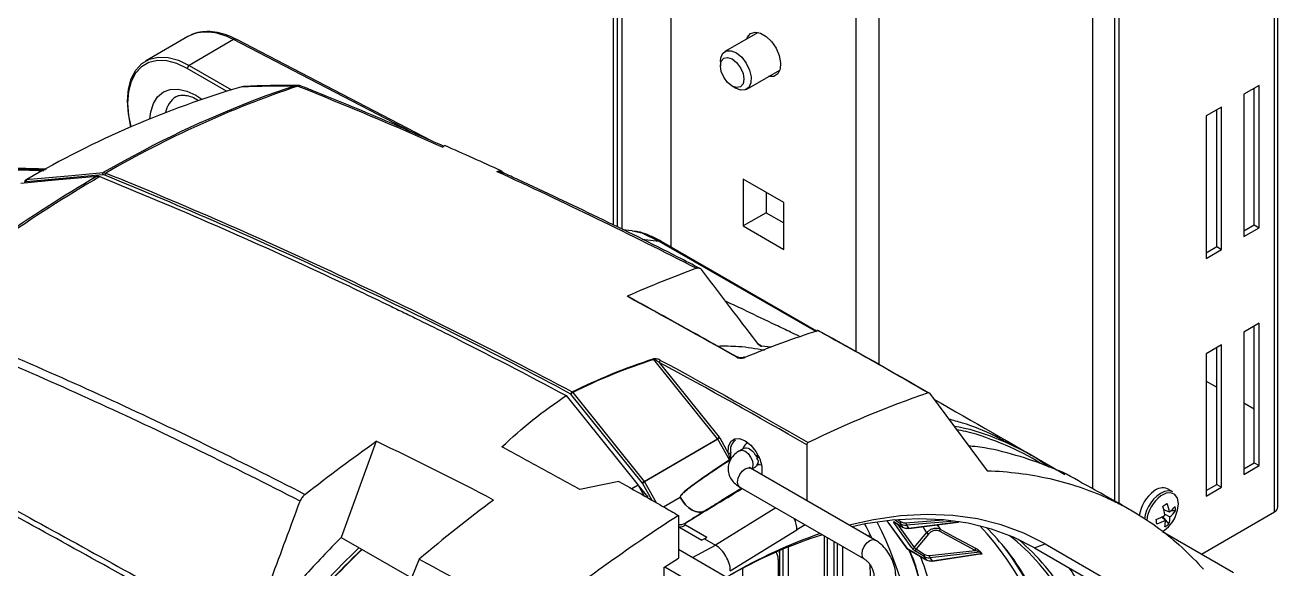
# Model space of a CAD drawing. Extents: x 9.3 to 87.2, y 0.6 to 68.8.
# Drawn here: x 14.1 to 21.28, y 54.27 to 57.38 of the extents above; entities that cross this region are included whole.
import ezdxf

# ---------------------------------------------------------------- set-up
doc = ezdxf.new("R2010")
doc.units = 0
doc.header["$MEASUREMENT"] = 0
doc.layers.add('OBJECT', color=7, linetype='CONTINUOUS')

msp = doc.modelspace()

# ---------------------------------------------------------------- linework, layer by layer
at = {"layer": 'OBJECT'}
for p, q in [((21.2835, 54.6204), (21.2835, 60.1525)), ((17.802, 60.1064), (17.802, 56.1112)), ((21.263, 54.5919), (21.263, 60.1239)), ((18.8627, 59.4941), (18.8627, 55.5128)), ((20.3702, 59.5065), (20.3702, 54.6416)), ((20.2217, 54.7242), (20.2217, 59.4452)), ((20.349, 54.6535), (20.349, 59.4452)), ((18.9949, 59.3619), (18.9949, 55.4388)), ((17.5206, 58.7129), (17.5206, 56.2128)), ((17.4711, 58.6897), (17.4711, 56.2374)), ((17.4942, 58.7003), (17.4942, 56.2259)), ((18.3019, 57.3419), (18.112, 57.2322)), ((15.0322, 57.3177), (14.7892, 57.1774)), ((15.2945, 57.3001), (15.0391, 57.1527)), ((16.3165, 56.7689), (15.2945, 57.3001)), ((16.4297, 56.7193), (15.3083, 57.3022)), ((15.2538, 57.0043), (15.0285, 57.1343)), ((15.0391, 57.1527), (15.2816, 57.0127)), ((18.0861, 57.175), (18.0861, 57.1507)), ((18.237, 57.0157), (18.4269, 57.1254)), ((18.1534, 57.0341), (18.1745, 57.0219)), ((21.1763, 57.038), (21.0879, 56.987)), ((21.0879, 56.987), (21.0879, 56.1704)), ((21.148, 56.2378), (21.148, 57.0217)), ((21.1763, 56.2215), (21.1763, 57.038)), ((20.9607, 56.9135), (20.8723, 56.8625)), ((20.9607, 56.0969), (20.9607, 56.9135)), ((20.8723, 56.8625), (20.8723, 56.0459)), ((20.9324, 56.1133), (20.9324, 56.8972)), ((16.8285, 56.5477), (16.8485, 56.5324)), ((14.1046, 56.4967), (14.1088, 56.4983)), ((14.5432, 56.5243), (14.1053, 56.4851)), ((18.449, 56.3663), (18.2157, 56.501)), ((18.2157, 56.501), (18.2157, 56.2316)), ((18.3479, 56.4247), (18.3479, 56.3079)), ((18.449, 56.0969), (18.449, 56.3663)), ((18.3479, 56.3079), (18.2157, 56.2316)), ((18.3479, 56.3079), (18.449, 56.2495)), ((17.5793, 56.204), (17.5252, 56.2105)), ((18.2157, 56.2316), (18.449, 56.0969)), ((21.0879, 56.2031), (21.148, 56.2378)), ((21.0879, 56.1704), (21.1763, 56.2215)), ((21.148, 56.2378), (21.1763, 56.2215)), ((17.6365, 56.1554), (17.7339, 56.1444)), ((17.7339, 56.1444), (18.636, 55.6261)), ((18.6387, 55.6289), (17.7449, 56.1441)), ((20.8723, 56.0786), (20.9324, 56.1133)), ((20.8723, 56.0459), (20.9607, 56.0969)), ((20.9324, 56.1133), (20.9607, 56.0969)), ((21.1763, 55.6744), (21.0879, 55.6233)), ((21.0879, 55.6233), (21.0879, 54.8068)), ((21.148, 54.8742), (21.148, 55.658)), ((21.1763, 54.8578), (21.1763, 55.6744)), ((18.3226, 55.5422), (18.3017, 55.553)), ((18.3771, 55.5367), (18.3226, 55.5422)), ((20.9607, 55.5499), (20.8723, 55.4988)), ((20.9607, 54.7333), (20.9607, 55.5499)), ((20.8723, 55.4988), (20.8723, 54.6823)), ((20.9324, 54.7497), (20.9324, 55.5335)), ((18.0691, 55.0117), (17.7039, 55.466)), ((17.7356, 55.4484), (18.0794, 55.0207)), ((20.8723, 55.3419), (20.9324, 55.3072)), ((17.2021, 55.259), (17.6152, 54.7452)), ((17.6392, 54.7577), (17.2291, 55.2678)), ((17.2394, 55.2768), (17.6496, 54.7666)), ((19.2774, 55.2746), (19.2682, 55.2799)), ((19.2844, 55.2729), (19.6151, 54.8283)), ((21.0879, 55.2174), (21.148, 55.1827)), ((16.1121, 54.9969), (15.9119, 54.446)), ((17.6496, 54.7666), (18.0691, 55.0117)), ((18.0706, 55.0094), (17.6511, 54.7643)), ((18.1379, 54.8902), (18.0706, 55.0094)), ((18.0825, 55.0161), (18.1314, 54.9295)), ((18.5812, 54.977), (18.5812, 54.6573)), ((18.222, 54.9573), (18.1971, 54.943)), ((18.2838, 54.9222), (18.3078, 54.9083)), ((18.3078, 54.9083), (18.2936, 54.9002)), ((18.3116, 54.9021), (18.2936, 54.9002)), ((18.9738, 54.4307), (18.2596, 54.843)), ((18.2668, 54.8388), (18.2845, 54.8491)), ((21.0879, 54.8395), (21.148, 54.8742)), ((21.0879, 54.8068), (21.1763, 54.8578)), ((21.148, 54.8742), (21.1763, 54.8578)), ((17.6952, 54.6583), (17.6392, 54.7577)), ((17.6511, 54.7643), (17.7184, 54.6451)), ((17.6152, 54.7452), (17.5787, 54.7244)), ((17.6152, 54.7452), (17.6494, 54.6844)), ((17.618, 54.74), (17.6692, 54.6765)), ((18.2084, 54.7282), (18.0922, 54.6574)), ((18.1971, 54.7347), (18.9113, 54.3224)), ((20.6805, 54.7064), (20.6498, 54.7241)), ((20.8723, 54.715), (20.9324, 54.7497)), ((20.8723, 54.6823), (20.9607, 54.7333)), ((20.9324, 54.7497), (20.9607, 54.7333)), ((17.7599, 54.6212), (17.8551, 54.6761)), ((18.4044, 54.6151), (18.058, 54.4012)), ((17.8458, 54.5719), (17.8458, 54.3261)), ((17.9922, 54.5966), (17.9924, 54.5967)), ((19.0404, 54.5415), (19.153, 54.385)), ((19.041, 54.5416), (19.1549, 54.3833)), ((19.1191, 54.524), (19.0853, 54.5462)), ((19.1043, 54.5478), (19.1223, 54.5359)), ((19.1503, 54.5294), (19.3633, 54.5474)), ((19.4307, 54.5398), (19.1525, 54.5163)), ((20.6383, 54.5451), (20.6166, 54.5629)), ((20.6584, 54.5231), (20.6224, 54.5659)), ((20.6614, 54.5914), (20.6293, 54.6034)), ((20.6345, 54.6014), (20.6297, 54.6017)), ((20.6346, 54.5795), (20.6641, 54.5631)), ((20.6957, 54.5976), (20.6706, 54.5992)), ((20.8453, 54.3507), (21.263, 54.5919)), ((17.8458, 54.5055), (17.848, 54.5066)), ((17.848, 54.5066), (17.9802, 54.4303)), ((17.8854, 54.5177), (18.0085, 54.4466)), ((18.1428, 54.2541), (18.5247, 54.49)), ((18.5713, 54.5187), (18.5247, 54.49)), ((19.1848, 54.3857), (19.0799, 54.5315)), ((19.086, 54.5331), (19.1332, 54.5044)), ((19.0871, 54.5321), (19.1343, 54.5034)), ((19.1007, 54.5239), (19.1979, 54.3888)), ((19.1332, 54.5044), (19.1191, 54.524)), ((19.1525, 54.5163), (19.1654, 54.4984)), ((19.1654, 54.4984), (19.4503, 54.535)), ((19.1675, 54.4971), (19.4487, 54.5332)), ((19.1979, 54.3888), (19.2696, 54.4739)), ((19.2799, 54.4647), (19.2081, 54.3797)), ((19.3291, 54.5178), (19.3458, 54.4934)), ((19.5471, 54.3711), (19.3433, 54.4812)), ((20.6219, 54.4807), (21.0285, 54.2441)), ((15.9119, 54.446), (16.3139, 54.214)), ((17.9252, 54.3298), (18.058, 54.4012)), ((17.9943, 54.4379), (17.9802, 54.4303)), ((17.9943, 54.4379), (18.0085, 54.4466)), ((17.9943, 54.4379), (18.058, 54.4012)), ((18.6837, 53.7706), (18.6837, 54.4538)), ((18.6976, 54.4458), (18.6976, 53.7786)), ((18.7359, 54.4237), (18.7359, 53.8007)), ((18.7548, 54.4128), (18.7548, 53.8116)), ((18.7876, 53.8306), (18.7876, 54.3938)), ((18.9403, 54.45), (18.94, 54.4608)), ((19.8875, 54.3861), (19.9478, 54.409)), ((19.9478, 54.409), (20.6813, 53.9854)), ((17.761, 54.2737), (17.8458, 54.3261)), ((18.3622, 54.0776), (17.8458, 54.3756)), ((18.4208, 54.3634), (18.4248, 54.3569)), ((18.4248, 54.37), (18.4248, 54.021)), ((18.4437, 54.378), (18.4437, 53.9934)), ((18.4765, 53.9064), (18.4765, 54.3916)), ((19.1549, 54.3833), (19.2682, 54.3167)), ((19.1561, 54.3823), (19.2695, 54.3156)), ((19.2542, 54.3363), (19.2053, 54.3675)), ((19.2081, 54.3797), (19.257, 54.3485)), ((19.2682, 54.3167), (19.2542, 54.3363)), ((19.2844, 54.3427), (19.5471, 54.3711)), ((19.5758, 54.3607), (19.287, 54.3294)), ((19.287, 54.3294), (19.2998, 54.3115)), ((19.2998, 54.3115), (19.5791, 54.3544)), ((19.3022, 54.3102), (19.575, 54.3521)), ((19.5809, 54.3596), (19.5843, 54.3533)), ((19.8875, 54.3861), (20.6106, 53.9685)), ((17.761, 54.2737), (17.761, 54.0491)), ((17.7665, 54.2771), (18.2997, 53.9693)), ((18.2204, 54.2711), (18.2148, 54.268)), ((18.2148, 54.1626), (18.2148, 54.268)), ((18.4185, 54.2164), (18.4185, 54.3138))]:
    msp.add_line(p, q, dxfattribs=at)
at = {"layer": 'OBJECT', "flags": 128}
for points in [[(18.2378, 57.3048), (18.2414, 57.3137), (18.2592, 57.335), (18.2851, 57.3433), (18.316, 57.3377), (18.3487, 57.3188), (18.3796, 57.2887), (18.4054, 57.2506), (18.4233, 57.2087), (18.4313, 57.1674), (18.4286, 57.1313), (18.4155, 57.1043), (18.3934, 57.0893), (18.3646, 57.088), (18.3628, 57.0883)], [(14.706, 56.7999), (14.691, 56.8745), (14.6856, 56.9485), (14.691, 57.0163), (14.7069, 57.0758), (14.733, 57.1253), (14.7683, 57.1632), (14.8119, 57.1883), (14.8624, 57.2), (14.9182, 57.1979), (14.9777, 57.1819), (15.0391, 57.1527)], [(18.0861, 57.175), (18.0882, 57.1959), (18.0999, 57.2219), (18.1207, 57.236), (18.1479, 57.2367), (18.1784, 57.2237), (18.2083, 57.1987)], [(18.1792, 57.1688), (18.2011, 57.1393), (18.2157, 57.1056), (18.2208, 57.0729), (18.2157, 57.0461), (18.201, 57.0293), (18.1792, 57.0251), (18.1534, 57.0341), (18.1276, 57.0549), (18.1058, 57.0844), (18.0912, 57.118), (18.0861, 57.1507), (18.0912, 57.1775), (18.1058, 57.1943), (18.1277, 57.1986), (18.1535, 57.1896), (18.1792, 57.1688)], [(18.2083, 57.1987), (18.2342, 57.1647), (18.2529, 57.1258), (18.2621, 57.0867), (18.2608, 57.052), (18.249, 57.0261), (18.2283, 57.0119), (18.201, 57.0113), (18.1745, 57.0219)], [(15.0285, 57.1343), (14.969, 57.1627), (14.9112, 57.1781), (14.8571, 57.1802), (14.8081, 57.1689), (14.7658, 57.1445), (14.7315, 57.1077), (14.7063, 57.0598), (14.6908, 57.002), (14.6856, 56.9363), (14.6908, 56.8645), (14.7037, 56.7989)], [(14.8145, 56.846), (14.8192, 56.8858), (14.8342, 56.9342), (14.8585, 56.9727), (14.8913, 56.9999), (14.9312, 57.0147), (14.9767, 57.0165), (15.0261, 57.0053), (15.0775, 56.9815), (15.1127, 56.9584)], [(14.7796, 56.665), (14.6853, 56.6148), (14.5468, 56.5375)], [(14.0734, 56.4779), (14.2705, 56.4956), (14.5114, 56.5171)], [(14.1088, 56.4983), (14.1211, 56.4994), (14.17, 56.5038), (14.366, 56.5213), (14.5468, 56.5375)], [(17.5793, 56.204), (17.5824, 56.204), (17.6356, 56.1916), (17.7339, 56.1444), (17.7339, 56.1444), (17.7339, 56.1444)], [(18.1314, 54.9295), (18.1328, 54.9669), (18.1452, 54.9952), (18.1671, 55.0111), (18.1962, 55.0127), (18.2289, 54.9999), (18.2614, 54.9741), (18.2901, 54.9384), (18.3114, 54.8968), (18.3231, 54.8543), (18.3236, 54.8158), (18.3219, 54.807)], [(18.1971, 54.943), (18.2115, 54.9458), (18.2284, 54.9399), (18.2453, 54.9262), (18.2596, 54.9069), (18.2692, 54.8848), (18.2726, 54.8633), (18.2692, 54.8457), (18.2654, 54.8396)], [(18.2225, 54.9576), (18.2291, 54.9598), (18.2366, 54.96), (18.2447, 54.9581), (18.2531, 54.9542), (18.2615, 54.9484), (18.2697, 54.9409), (18.2772, 54.9321), (18.2838, 54.9222)], [(18.1971, 54.7347), (18.1971, 54.7347), (18.1875, 54.7457), (18.1842, 54.7633), (18.1875, 54.7848), (18.1971, 54.8069), (18.2115, 54.8262), (18.2284, 54.8399), (18.2453, 54.8457), (18.2596, 54.843)], [(18.3227, 54.8631), (18.3187, 54.8623), (18.2936, 54.8593)], [(20.6961, 54.567), (20.7083, 54.6024), (20.7127, 54.6392), (20.7071, 54.67), (20.6924, 54.6915), (20.6699, 54.7015), (20.6422, 54.6988), (20.6123, 54.6837)], [(17.9928, 54.597), (17.9782, 54.591), (17.9615, 54.5899), (17.9431, 54.5939), (17.924, 54.6026), (17.9049, 54.6158), (17.8866, 54.6329), (17.8697, 54.6533), (17.8551, 54.6761)], [(17.8552, 54.6761), (17.8699, 54.6534), (17.8867, 54.633), (17.905, 54.6159), (17.9241, 54.6027), (17.9432, 54.5939), (17.9615, 54.59), (17.9783, 54.5911), (17.9929, 54.597)], [(19.9478, 54.409), (19.8259, 54.4705), (19.6968, 54.5183), (19.561, 54.5523), (19.4192, 54.5723), (19.2718, 54.5782), (19.1197, 54.5699), (18.9634, 54.5476), (18.8245, 54.5169)], [(19.8875, 54.3861), (19.7672, 54.4468), (19.6399, 54.4939), (19.506, 54.5274), (19.3661, 54.5471), (19.2208, 54.5529), (19.0708, 54.5448), (18.9166, 54.5228), (18.8411, 54.5073)], [(18.9127, 54.5221), (18.9219, 54.5056), (18.9554, 54.4413)], [(19.086, 54.5331), (19.0869, 54.5323), (19.0871, 54.5321)], [(19.1332, 54.5044), (19.134, 54.5036), (19.1343, 54.5034)], [(19.3458, 54.4934), (19.3606, 54.4855), (19.4197, 54.4535), (19.5496, 54.3834)], [(18.9113, 54.3224), (18.9017, 54.3334), (18.8984, 54.351), (18.9017, 54.3725), (18.9113, 54.3946), (18.9256, 54.4139), (18.9426, 54.4276), (18.9595, 54.4335), (18.9738, 54.4307), (18.9738, 54.4307)], [(19.7104, 54.3937), (19.7419, 54.3511), (19.8168, 54.2344), (19.8829, 54.1076), (19.9401, 53.9712), (19.9879, 53.8256), (20.0264, 53.6716), (20.0553, 53.5095), (20.0745, 53.3401), (20.0839, 53.1641), (20.0835, 52.9821), (20.0733, 52.7948), (20.0582, 52.6422)], [(19.153, 54.385), (19.1536, 54.3843), (19.1549, 54.3833)], [(19.1549, 54.3833), (19.1558, 54.3825), (19.1561, 54.3823)], [(19.2695, 54.3156), (19.2692, 54.3158), (19.2682, 54.3167)]]:
    msp.add_lwpolyline(points, dxfattribs=at)
at = {"layer": 'OBJECT'}
for centre, radius, start, end in [((15.3033, 57.2892), 0.0139, 68.56895, 128.87255), ((15.0516, 57.1333), 0.0231, 122.60649, 177.39415), ((16.9277, 51.6605), 5.5992, 106.45848, 120.22832), ((17.6044, 51.2876), 6.0656, 108.6697, 120.10793), ((17.5352, 51.4258), 5.9197, 108.60379, 117.74247), ((15.6602, 56.9875), 0.0505, 90.41118, 105.50503), ((15.6505, 57.0032), 0.0332, 68.46569, 96.60086), ((15.6603, 56.978), 0.06, 68.18921, 90.40673), ((15.6721, 57.0061), 0.0296, 69.19156, 108.55903), ((15.0344, 56.8614), 0.1317, 122.99805, 170.97007), ((18.7189, 49.332), 8.3264, 120.35289, 129.66364), ((18.7379, 49.3225), 8.3344, 120.35275, 129.66367), ((14.1152, 56.4895), 0.0108, 125.82425, 204.00083), ((14.5531, 56.5287), 0.0108, 125.83308, 204.00046), ((14.5693, 56.5235), 0.0137, 123.54982, 185.77333), ((18.6441, 55.6177), 0.015, 61.27611, 107.52734), ((18.6418, 55.6245), 0.00788, 57.64257, 105.93242), ((18.6484, 55.625), 0.0066, 63.60509, 111.49496), ((18.6487, 55.626), 0.00554, 36.69635, 61.05081), ((18.1844, 55.4711), 0.00821, 82.44922, 114.19111), ((18.2228, 55.4716), 0.00769, 57.1268, 111.88268), ((17.6932, 55.4604), 0.0121, 27.5441, 50.34091), ((17.7503, 55.4483), 0.0147, 119.86432, 179.70066), ((17.244, 55.2677), 0.0149, 122.74413, 179.61266), ((17.2588, 55.244), 0.0381, 120.53086, 141.23509), ((17.2288, 55.2695), 0.0129, 34.6526, 56.71806), ((21.2339, 49.5747), 6.0264, 108.94506, 116.03491), ((18.0497, 55.0445), 0.0381, 300.53074, 321.23596), ((18.3488, 54.5271), 0.5567, 118.5661, 119.97092), ((18.212, 54.9474), 0.0688, 125.83774, 194.23478), ((18.2905, 54.9236), 0.0817, 124.89805, 159.04351), ((18.1372, 54.946), 0.0175, 250.63611, 297.75913), ((18.1231, 54.881), 0.0174, 21.2154, 31.82695), ((17.6689, 54.7338), 0.0381, 120.53562, 141.23222), ((17.3737, 55.2453), 0.5552, 298.56417, 299.97288), ((17.6356, 54.7555), 0.0179, 29.61137, 38.49641), ((20.7009, 54.5385), 0.2152, 126.60659, 171.15117), ((20.7136, 54.53), 0.1962, 114.25161, 173.94755), ((20.7291, 54.5225), 0.1991, 125.92442, 174.40391), ((20.6211, 54.6582), 0.0719, 66.46356, 132.50199), ((20.6539, 54.6519), 0.0606, 63.99585, 110.1542), ((17.8475, 54.6894), 0.0153, 299.64402, 300.18728), ((20.0285, 55.5039), 1.0622, 304.05305, 305.63627), ((20.3174, 54.5222), 0.3223, 9.14653, 18.38733), ((20.4161, 54.5478), 0.2492, 10.07163, 21.86651), ((20.554, 54.7278), 0.1737, 308.19838, 323.27226), ((20.569, 54.599), 0.1267, 359.36764, 11.37169), ((21.2485, 54.6239), 0.0352, 294.37521, 354.30383), ((22.7037, 46.9904), 9.0043, 122.64959, 129.27396), ((19.1306, 54.5273), 0.012, 133.85114, 196.03539), ((20.4767, 54.8379), 0.3086, 290.74278, 301.00885), ((17.611, 54.2564), 2.9894, 5.11571, 5.62362), ((20.5122, 54.7612), 0.2502, 287.74088, 300.26531), ((20.515, 54.6455), 0.1974, 302.49758, 336.54481), ((20.5014, 54.5395), 0.137, 345.97341, 2.34526), ((20.5411, 54.5602), 0.1231, 342.43956, 1.34408), ((20.5644, 54.6861), 0.1583, 309.00908, 326.01366), ((20.4948, 54.6577), 0.2208, 324.28141, 335.72397), ((17.8543, 54.5738), 0.0547, 261.14332, 301.68927), ((17.8514, 54.5613), 0.0553, 267.46009, 307.92182), ((19.5854, 51.7702), 2.852, 108.94073, 120.38503), ((17.0179, 53.5361), 2.2054, 2.0511, 26.90636), ((19.0844, 54.5399), 0.00949, 241.73284, 295.66946), ((19.1756, 54.5269), 0.0255, 174.46427, 204.60859), ((19.1676, 54.4996), 0.00255, 208.96269, 268.32956), ((19.3068, 54.5052), 0.0486, 220.17478, 236.3785), ((19.3338, 54.4895), 0.0126, 318.53964, 18.04115), ((19.4518, 54.5274), 0.00777, 65.07349, 101.19013), ((18.3518, 53.3673), 1.6751, 9.54145, 43.1144), ((18.6532, 53.5237), 1.3696, 30.72415, 45.60868), ((18.6469, 53.5252), 1.3731, 30.57481, 45.36805), ((20.559, 54.6402), 0.1536, 299.36395, 310.32517), ((19.5123, 51.8211), 2.7712, 107.68131, 120.15498), ((19.8164, 50.4632), 5.4643, 134.09951, 139.89096), ((19.7173, 50.5268), 5.3319, 133.75638, 139.62332), ((19.7434, 50.5111), 5.3592, 133.83483, 139.66876), ((19.1612, 54.3909), 0.01, 215.7403, 239.56428), ((19.1894, 54.3953), 0.0107, 244.23993, 322.44177), ((19.2162, 54.3713), 0.0116, 134.1942, 199.53818), ((17.2999, 53.6021), 2.0691, 12.24603, 20.78312), ((19.2651, 54.3402), 0.0116, 134.19504, 199.53391), ((19.3076, 54.3403), 0.0233, 174.03988, 207.79307), ((19.5376, 54.3795), 0.0126, 318.56651, 17.91501), ((19.5765, 54.3515), 0.00922, 61.73027, 94.75838), ((19.5799, 54.3451), 0.00927, 61.5926, 94.54747), ((18.4278, 54.296), 0.02, 98.56584, 117.60831), ((19.3021, 54.3129), 0.00264, 210.93095, 272.93231)]:
    msp.add_arc(centre, radius, start, end, dxfattribs=at)
for centre, major_axis, ratio, start_param, end_param in [((15.2945, 56.8918), (-0.2693, 0.4216), 0.605053, 5.470711, 6.256028), ((18.0653, 55.0065), (-0.00495, 0.00869), 0.60697, 4.698957, 4.978039), ((18.0724, 55.0106), (-0.01, 0.0173), 0.57773, 4.695253, 4.974335), ((19.8619, 55.8326), (2.0068, 1.1566), 0.036146, 2.583097, 3.141256), ((18.6723, 55.1016), (2.5629, 1.5815), 0.026156, 4.382783, 4.51547), ((18.4398, 54.5389), (-0.06, 0.104), 0.577381, 3.927681, 4.531551), ((19.0937, 54.5229), (0.0153, -0.0128), 0.188868, 2.241609, 3.777204), ((19.1535, 54.574), (0.0412, 0.0283), 0.844339, 3.473484, 4.119256), ((19.1566, 54.5696), (0.0493, 0.0342), 0.83533, 3.46946, 4.115232), ((19.1713, 54.5492), (0.049, 0.0347), 0.770422, 3.4606, 4.106372), ((16.9902, 51.9575), (1.9014, 2.9071), 0.585704, 6.019523, 6.038066), ((18.058, 54.3031), (-0.06, 0.104), 0.577381, 3.927681, 5.498478), ((17.607, 51.592), (2.108, 2.8858), 0.576729, 6.035562, 6.266685), ((17.6168, 51.5848), (2.1155, 2.8988), 0.57675, 6.035304, 6.244158), ((19.1986, 54.3771), (0.0153, -0.0128), 0.188975, 3.777405, 5.313001), ((19.2049, 54.3846), (0.0077, -0.00638), 0.212564, 3.776417, 5.312013), ((19.2916, 54.3819), (0.0484, 0.0355), 0.809852, 3.447902, 4.093674), ((19.2882, 54.3866), (0.0403, 0.0296), 0.813786, 3.446294, 4.092066), ((14.1048, 53.8083), (5.5474, 0.2908), 0.31896, 0.146524, 0.150209), ((19.3063, 54.3615), (0.0483, 0.0356), 0.744859, 3.446143, 4.091915), ((17.6176, 51.5859), (2.1776, 2.9839), 0.57675, 6.054821, 6.088879)]:
    msp.add_ellipse(centre, major_axis=major_axis, ratio=ratio, start_param=start_param, end_param=end_param, dxfattribs=at)
for points, knots in [([(15.3083, 57.3022), (15.2977, 57.3074), (15.267, 57.3226), (15.2161, 57.3393), (15.1571, 57.3484), (15.1021, 57.3442), (15.0645, 57.3356), (15.0479, 57.3254), (15.046, 57.3242)], [0, 0, 0, 0, 0.114359, 0.330863, 0.547319, 0.761875, 0.972764, 1, 1, 1, 1]), ([(14.9636, 56.9713), (14.9685, 56.9741), (14.9795, 56.9806), (15.0031, 56.9831), (15.0352, 56.9784), (15.0659, 56.9681), (15.0862, 56.9554), (15.0926, 56.9514)], [0, 0, 0, 0, 0.190936, 0.428121, 0.651342, 0.889594, 1, 1, 1, 1]), ([(15.3414, 57.0303), (15.3429, 57.0307), (15.346, 57.0315), (15.3489, 57.0311), (15.3504, 57.0309)], [0, 0, 0, 0, 0.502124, 1, 1, 1, 1]), ([(15.6599, 57.038), (15.6594, 57.038), (15.5571, 57.038), (15.453, 57.0359), (15.3517, 57.0316), (15.3504, 57.0316)], [0, 0, 0, 0, 0.004372, 0.987905, 1, 1, 1, 1]), ([(16.5012, 56.6881), (16.3999, 56.7327), (16.1475, 56.8441), (15.8748, 56.957), (15.7034, 57.0252), (15.6826, 57.0335)], [0, 0, 0, 0, 0.3702591, 0.9234328, 1, 1, 1, 1]), ([(13.8101, 56.5448), (13.8307, 56.5459), (13.934, 56.5517), (14.065, 56.5557), (14.1781, 56.5502), (14.2056, 56.5489)], [0, 0, 0, 0, 0.159099, 0.795842, 1, 1, 1, 1]), ([(14.2127, 56.5526), (14.1549, 56.5542), (14.0203, 56.558), (13.8895, 56.5514), (13.815, 56.5476)], [0, 0, 0, 0, 0.430334, 1, 1, 1, 1]), ([(14.2211, 56.557), (14.1911, 56.5581), (14.0867, 56.5621), (13.9567, 56.5592), (13.8584, 56.5532), (13.8315, 56.5516)], [0, 0, 0, 0, 0.226735, 0.788994, 1, 1, 1, 1]), ([(14.1047, 56.4967), (14.1036, 56.4962), (14.1005, 56.4947), (14.0972, 56.4896), (14.0952, 56.484), (14.0955, 56.4802), (14.0956, 56.479)], [0, 0, 0, 0, 0.159093, 0.49401, 0.838182, 1, 1, 1, 1]), ([(14.1053, 56.4851), (14.104, 56.4848), (14.1015, 56.4841), (14.0994, 56.482), (14.0991, 56.4803), (14.0991, 56.4802)], [0, 0, 0, 0, 0.489293, 0.978599, 1, 1, 1, 1]), ([(14.5263, 56.5145), (14.9659, 56.3368), (15.4083, 56.1437), (15.9651, 55.8827), (16.0767, 55.8295), (16.2024, 55.7685), (16.2163, 55.7617), (16.2443, 55.7481), (16.2585, 55.7412), (16.3008, 55.7205), (16.3854, 55.6789), (16.47, 55.6369), (16.7519, 55.4956), (16.9771, 55.379), (17.2021, 55.259)], [0, 0, 0, 0, 0.5, 0.5, 0.625, 0.625, 0.640625, 0.640625, 0.65625, 0.65625, 0.6875, 0.75, 0.75, 1, 1, 1, 1]), ([(14.5617, 56.5349), (15.0047, 56.3558), (15.4496, 56.1615), (16.3415, 55.7431), (16.7883, 55.5191), (17.2359, 55.2803)], [0, 0, 0, 0, 0.5, 0.5, 1, 1, 1, 1]), ([(16.8042, 56.5443), (16.8106, 56.5445), (16.822, 56.5448), (16.8329, 56.5393), (16.8376, 56.5368)], [0, 0, 0, 0, 0.557331, 1, 1, 1, 1]), ([(17.9694, 55.9875), (17.9271, 56.0095), (17.7321, 56.1111), (17.385, 56.2807), (17.05, 56.4413), (16.8681, 56.5235), (16.8378, 56.5372)], [0, 0, 0, 0, 0.111961, 0.516237, 0.919409, 1, 1, 1, 1]), ([(17.7444, 56.1438), (17.74, 56.1464), (17.7157, 56.1608), (17.6712, 56.181), (17.6257, 56.1974), (17.6012, 56.2003), (17.5954, 56.201)], [0, 0, 0, 0, 0.089619, 0.4957134, 0.8813469, 1, 1, 1, 1]), ([(17.7446, 56.1436), (17.7433, 56.1443), (17.7403, 56.146), (17.7362, 56.145), (17.7339, 56.1444)], [0, 0, 0, 0, 0.425238, 1, 1, 1, 1]), ([(17.949, 55.9889), (17.9518, 55.9899), (17.9545, 55.9905), (17.9598, 55.991), (17.9624, 55.9908), (17.9696, 55.9891), (17.9737, 55.9863), (17.9769, 55.9821)], [0, 0, 0, 0, 0.25, 0.25, 0.5, 0.5, 1, 1, 1, 1]), ([(18.306, 55.5509), (18.2577, 55.6141), (18.2095, 55.6772), (18.1614, 55.7403), (18.0999, 55.8209), (18.0384, 55.9015), (17.9769, 55.9821)], [0.00042223, 0.00042223, 0.00042223, 0.00042223, 0.00998302, 0.00998302, 0.00998302, 0.02220394, 0.02220394, 0.02220394, 0.02220394]), ([(17.5591, 55.8268), (17.6667, 55.7677), (17.8736, 55.654), (18.0834, 55.5363), (18.1841, 55.4798)], [0, 0, 0, 0, 0.520104, 1, 1, 1, 1]), ([(18.5435, 55.5961), (18.5253, 55.605), (18.479, 55.6274), (18.3766, 55.6767), (18.2523, 55.7361), (18.156, 55.7813), (18.1157, 55.8002)], [0, 0, 0, 0, 0.128175, 0.325018, 0.717424, 1, 1, 1, 1]), ([(15.6758, 54.6537), (15.2938, 54.8501), (14.9127, 55.0357), (14.1515, 55.384), (13.7718, 55.5468), (13.3936, 55.6985)], [0, 0, 0, 0, 0.5, 0.5, 1, 1, 1, 1]), ([(13.4182, 55.7384), (13.797, 55.5867), (14.1773, 55.4238), (14.9396, 55.0751), (15.3211, 54.8894), (15.7037, 54.6927)], [0, 0, 0, 0, 0.5, 0.5, 1, 1, 1, 1]), ([(19.2682, 55.2799), (19.1645, 55.3397), (18.9573, 55.4593), (18.7497, 55.5739), (18.646, 55.6311)], [0, 0, 0, 0, 0.500349, 1, 1, 1, 1]), ([(18.0703, 55.5434), (18.1103, 55.5438), (18.2032, 55.5447), (18.2897, 55.529), (18.339, 55.52)], [0, 0, 0, 0, 0.43011, 1, 1, 1, 1]), ([(18.306, 55.5509), (18.3081, 55.5482), (18.3105, 55.5461), (18.3161, 55.5432), (18.3192, 55.5423), (18.3226, 55.5422)], [0, 0, 0, 0, 0.5, 0.5, 1, 1, 1, 1]), ([(17.743, 55.4611), (17.7374, 55.4641), (17.731, 55.4667), (17.7202, 55.4694), (17.7164, 55.4702), (17.7085, 55.4708), (17.7043, 55.4707), (17.7009, 55.4697)], [0, 0, 0, 0, 0.5, 0.5, 0.75, 0.75, 1, 1, 1, 1]), ([(18.181, 55.4786), (18.184, 55.4769), (18.1878, 55.4756), (18.1961, 55.474), (18.2005, 55.4736), (18.2089, 55.4738), (18.213, 55.4742), (18.2205, 55.4758), (18.2239, 55.4768), (18.227, 55.478)], [0, 0, 0, 0, 0.25, 0.25, 0.5, 0.5, 0.75, 0.75, 1, 1, 1, 1]), ([(18.2198, 55.4789), (18.2188, 55.4784), (18.2157, 55.4771), (18.2085, 55.4757), (18.2005, 55.4755), (18.1945, 55.4762), (18.1904, 55.4772), (18.1879, 55.4782), (18.1868, 55.4789), (18.1866, 55.4791), (18.1865, 55.4791)], [0, 0, 0, 0, 0.13398, 0.3947, 0.57901, 0.714076, 0.816256, 0.901657, 0.976956, 1, 1, 1, 1]), ([(17.2359, 55.2803), (17.3099, 55.3172), (17.3857, 55.3514), (17.5409, 55.4146), (17.6201, 55.4435), (17.7009, 55.4697)], [0, 0, 0, 0, 0.5, 0.5, 1, 1, 1, 1]), ([(17.7039, 55.466), (17.7054, 55.4661), (17.7071, 55.4657), (17.7101, 55.4647), (17.7116, 55.4641), (17.7159, 55.4621), (17.7186, 55.4605), (17.7264, 55.4557), (17.7312, 55.4521), (17.7356, 55.4484)], [0, 0, 0, 0, 0.125, 0.125, 0.25, 0.25, 0.5, 0.5, 1, 1, 1, 1]), ([(12.7278, 55.3053), (12.8048, 55.2656), (13.0582, 55.135), (13.4896, 54.9053), (14.2019, 54.5171), (14.8333, 54.1677), (15.2903, 53.9142), (15.3823, 53.8631)], [0, 0, 0, 0, 0.088409, 0.290815, 0.493225, 0.89796, 1, 1, 1, 1]), ([(15.3663, 53.8355), (15.2743, 53.8866), (14.8175, 54.1403), (14.1866, 54.4902), (13.4754, 54.8796), (13.0491, 55.1081), (12.8005, 55.2371), (12.7278, 55.2749)], [0, 0, 0, 0, 0.102549, 0.509287, 0.712654, 0.916018, 1, 1, 1, 1]), ([(19.3095, 55.2392), (19.5348, 55.1105), (19.7854, 54.9674), (20.0365, 54.8213), (20.0617, 54.8066)], [0, 0, 0, 0, 0.899488, 1, 1, 1, 1]), ([(19.7263, 54.9906), (19.7034, 55.0035), (19.6241, 55.0483), (19.5129, 55.0924), (19.4218, 55.1167), (19.3953, 55.1238)], [0, 0, 0, 0, 0.223553, 0.774721, 1, 1, 1, 1]), ([(19.4245, 55.0846), (19.4452, 55.0809), (19.5483, 55.0627), (19.713, 54.997), (19.8743, 54.9213), (19.9525, 54.863), (19.9701, 54.8498)], [0, 0, 0, 0, 0.101785, 0.507994, 0.889406, 1, 1, 1, 1]), ([(19.9226, 54.8682), (19.9223, 54.8684), (19.8607, 54.9131), (19.7176, 54.9764), (19.5571, 55.0423), (19.458, 55.06), (19.4404, 55.0632)], [0, 0, 0, 0, 0.0019486, 0.440557, 0.9009019, 1, 1, 1, 1]), ([(18.5889, 54.9895), (18.5869, 54.9886), (18.5849, 54.9867), (18.5821, 54.982), (18.5812, 54.9793), (18.5812, 54.977)], [0, 0, 0, 0, 0.5, 0.5, 1, 1, 1, 1]), ([(20.1394, 54.7698), (20.1393, 54.7699), (20.0807, 54.807), (19.9532, 54.8608), (19.7563, 54.9268), (19.6076, 54.9615), (19.5226, 54.9686), (19.5099, 54.9697)], [0, 0, 0, 0, 0.000732, 0.317917, 0.630514, 0.944731, 1, 1, 1, 1]), ([(19.8354, 54.9353), (19.8168, 54.9454), (19.7809, 54.9646), (19.7449, 54.9838), (19.7277, 54.993)], [0, 0, 0, 0, 0.520209, 1, 1, 1, 1]), ([(18.1971, 54.943), (18.1899, 54.9384), (18.1718, 54.9269), (18.1494, 54.9029), (18.1331, 54.8711), (18.128, 54.8359), (18.135, 54.8012), (18.1527, 54.7705), (18.1745, 54.7489), (18.191, 54.7386), (18.1971, 54.7347)], [0, 0, 0, 0, 0.0966291, 0.2412786, 0.3766244, 0.5088719, 0.6478422, 0.7811359, 0.9180973, 1, 1, 1, 1]), ([(18.1314, 54.9295), (18.1333, 54.9232), (18.135, 54.9167), (18.1371, 54.9067), (18.1378, 54.9034), (18.1385, 54.8983), (18.1388, 54.8966), (18.1389, 54.8941), (18.1389, 54.8932), (18.1387, 54.8915), (18.1385, 54.8906), (18.1379, 54.8902)], [0, 0, 0, 0, 0.5, 0.5, 0.75, 0.75, 0.875, 0.875, 0.9375, 0.9375, 1, 1, 1, 1]), ([(18.1393, 54.8873), (18.1407, 54.8882), (18.1417, 54.8899), (18.1432, 54.8934), (18.1437, 54.8952), (18.1448, 54.9009), (18.1452, 54.9048), (18.1458, 54.9124), (18.1459, 54.9163), (18.1459, 54.9236), (18.1457, 54.9271), (18.1454, 54.9305)], [0, 0, 0, 0, 0.125, 0.125, 0.25, 0.25, 0.5, 0.5, 0.75, 0.75, 1, 1, 1, 1]), ([(18.3078, 54.9083), (18.3062, 54.9077), (18.3032, 54.9063), (18.2983, 54.907), (18.2936, 54.9096), (18.2885, 54.9146), (18.2856, 54.9194), (18.2838, 54.9222)], [0, 0, 0, 0, 0.17604, 0.352004, 0.53006, 0.718749, 1, 1, 1, 1]), ([(18.2936, 54.9002), (18.2961, 54.8971), (18.3011, 54.8908), (18.3031, 54.8797), (18.3003, 54.8686), (18.2959, 54.8624), (18.2936, 54.8593)], [0, 0, 0, 0, 0.263962, 0.530258, 0.765274, 1, 1, 1, 1]), ([(18.1393, 54.8873), (18.0896, 54.8551), (18.0402, 54.8225), (17.9671, 54.772), (17.9428, 54.7549), (17.9072, 54.7283), (17.8954, 54.7192), (17.8783, 54.7049), (17.8726, 54.7), (17.8646, 54.6922), (17.862, 54.6895), (17.8584, 54.6851), (17.8572, 54.6836), (17.8558, 54.6811), (17.8554, 54.6802), (17.8548, 54.6782), (17.8547, 54.6771), (17.8552, 54.6761)], [0, 0, 0, 0, 0.5, 0.5, 0.75, 0.75, 0.875, 0.875, 0.9375, 0.9375, 0.96875, 0.96875, 0.984375, 0.984375, 0.992188, 0.992188, 1, 1, 1, 1]), ([(18.2596, 54.843), (18.2577, 54.8442), (18.2532, 54.8472), (18.253, 54.8477), (18.2529, 54.8479)], [0, 0, 0, 0, 0.438585, 1, 1, 1, 1]), ([(18.2838, 54.8487), (18.2856, 54.8499), (18.2887, 54.8519), (18.2943, 54.8569), (18.2996, 54.8617), (18.3043, 54.8654), (18.3068, 54.8669), (18.3078, 54.8675)], [0, 0, 0, 0, 0.287913, 0.494977, 0.703009, 0.889456, 1, 1, 1, 1]), ([(19.6151, 54.8283), (19.7394, 54.8242), (19.8592, 54.809), (20.0322, 54.7698), (20.0886, 54.754), (20.1986, 54.717), (20.2523, 54.6959), (20.3309, 54.66), (20.3567, 54.6474), (20.4075, 54.6209), (20.4326, 54.607), (20.5064, 54.5635), (20.554, 54.5319), (20.6921, 54.4296), (20.7777, 54.3514), (20.8569, 54.2629)], [0, 0, 0, 0, 0.25, 0.25, 0.375, 0.375, 0.5, 0.5, 0.5625, 0.5625, 0.625, 0.625, 0.75, 0.75, 1, 1, 1, 1]), ([(17.5032, 54.7671), (17.5599, 54.7352), (17.6166, 54.7032), (17.6769, 54.6689), (17.6805, 54.6668), (17.6877, 54.6627), (17.6985, 54.6566), (17.7237, 54.6422), (17.774, 54.6134), (17.8171, 54.5885), (17.8458, 54.5719)], [0, 0, 0, 0, 0.5, 0.5, 0.53125, 0.53125, 0.5625, 0.625, 0.75, 1, 1, 1, 1]), ([(20.4268, 54.61), (20.3799, 54.6363), (20.2846, 54.6897), (20.1884, 54.7428), (20.1394, 54.7698)], [0, 0, 0, 0, 0.491141, 1, 1, 1, 1]), ([(15.7037, 54.6927), (15.7007, 54.6904), (15.6979, 54.6878), (15.6924, 54.6821), (15.6898, 54.6789), (15.6826, 54.6689), (15.6786, 54.6614), (15.6758, 54.6537)], [0, 0, 0, 0, 0.25, 0.25, 0.5, 0.5, 1, 1, 1, 1]), ([(15.3823, 53.8631), (15.4252, 53.9789), (15.468, 54.0946), (15.511, 54.2102), (15.5659, 54.3581), (15.6208, 54.5059), (15.6758, 54.6537)], [0.00042223, 0.00042223, 0.00042223, 0.00042223, 0.00998302, 0.00998302, 0.00998302, 0.02220394, 0.02220394, 0.02220394, 0.02220394]), ([(17.9929, 54.597), (17.9976, 54.5999), (18.0214, 54.6143), (18.0544, 54.6344), (18.0826, 54.6516), (18.0919, 54.6572)], [0, 0, 0, 0, 0.143728, 0.718637, 1, 1, 1, 1]), ([(17.883, 54.5272), (17.8843, 54.528), (17.8855, 54.5288), (17.8867, 54.5296), (17.9007, 54.5384), (17.9146, 54.5473), (17.9284, 54.5561), (17.939, 54.5628), (17.9495, 54.5695), (17.96, 54.5762), (17.9655, 54.5797), (17.971, 54.5831), (17.9764, 54.5866), (17.9792, 54.5884), (17.9821, 54.5902), (17.9849, 54.592), (17.9863, 54.5929), (17.9877, 54.5938), (17.9891, 54.5947), (17.9898, 54.5951), (17.9905, 54.5956), (17.9912, 54.596), (17.9916, 54.5962), (17.9919, 54.5964), (17.9922, 54.5966), (17.9924, 54.5967), (17.9925, 54.5968), (17.9927, 54.5969), (17.9927, 54.597), (17.9928, 54.597), (17.9928, 54.597)], [0.000245311, 0.000245311, 0.000245311, 0.000245311, 0.000381889, 0.000381889, 0.000381889, 0.001909465, 0.001909465, 0.001909465, 0.003073594, 0.003073594, 0.003073594, 0.003685499, 0.003685499, 0.003685499, 0.004004678, 0.004004678, 0.004004678, 0.004169674, 0.004169674, 0.004169674, 0.004253994, 0.004253994, 0.004253994, 0.004296438, 0.004296438, 0.004296438, 0.004317388, 0.004317388, 0.004317388, 0.004329159, 0.004329159, 0.004329159, 0.004329159]), ([(17.9928, 54.597), (17.9928, 54.597), (17.9928, 54.597), (17.9929, 54.597), (17.9929, 54.597), (17.9929, 54.597), (17.9929, 54.597)], [0, 0, 0, 0, 0.000002883448, 0.000002883448, 0.000002883448, 0.000006071654, 0.000006071654, 0.000006071654, 0.000006071654]), ([(17.8819, 54.5263), (17.8806, 54.5249), (17.8806, 54.5232), (17.882, 54.5201), (17.8835, 54.5188), (17.8854, 54.5177)], [0, 0, 0, 0, 0.5, 0.5, 1, 1, 1, 1]), ([(19.0841, 54.5338), (19.0841, 54.5338), (19.084, 54.5338), (19.0845, 54.5336), (19.0855, 54.5331), (19.0866, 54.5324), (19.0871, 54.5321)], [0, 0, 0, 0, 0.0535089, 0.3267419, 0.6931733, 1, 1, 1, 1]), ([(19.2696, 54.4739), (19.2744, 54.4786), (19.284, 54.4881), (19.3026, 54.4969), (19.3218, 54.5001), (19.3364, 54.4979), (19.3437, 54.4945), (19.3458, 54.4934)], [0, 0, 0, 0, 0.226667, 0.453346, 0.679575, 0.905564, 1, 1, 1, 1]), ([(19.3433, 54.4812), (19.3388, 54.483), (19.3299, 54.4866), (19.3139, 54.4858), (19.2982, 54.4803), (19.2868, 54.4724), (19.2814, 54.4665), (19.2799, 54.4647)], [0, 0, 0, 0, 0.225842, 0.451691, 0.677454, 0.903411, 1, 1, 1, 1]), ([(19.4503, 54.535), (19.4505, 54.5348), (19.4508, 54.5345), (19.4508, 54.534), (19.4503, 54.5335), (19.4493, 54.5333), (19.4487, 54.5332)], [0, 0, 0, 0, 0.150234, 0.299908, 0.545088, 1, 1, 1, 1]), ([(15.9119, 54.446), (15.8392, 54.3734), (15.7678, 54.2981), (15.6279, 54.1423), (15.5593, 54.0616), (15.425, 53.8953), (15.3597, 53.81), (15.2645, 53.679), (15.2333, 53.6349), (15.1717, 53.5455), (15.1413, 53.5002), (15.0519, 53.3632), (14.9945, 53.2705), (14.9119, 53.1292), (14.8849, 53.0818), (14.8321, 52.9862), (14.8062, 52.938), (14.7306, 52.7927), (14.6828, 52.6952), (14.6151, 52.5477), (14.5932, 52.4984), (14.5613, 52.4241), (14.5508, 52.3993), (14.5303, 52.3496), (14.5201, 52.3247), (14.51, 52.2998)], [0, 0, 0, 0, 0.125, 0.125, 0.25, 0.25, 0.375, 0.375, 0.4375, 0.4375, 0.5, 0.5, 0.625, 0.625, 0.6875, 0.6875, 0.75, 0.75, 0.875, 0.875, 0.9375, 0.9375, 0.96875, 0.96875, 1, 1, 1, 1]), ([(19.0917, 54.2265), (19.0913, 54.235), (19.0904, 54.258), (19.0806, 54.2968), (19.061, 54.3407), (19.0335, 54.3808), (19.0037, 54.4113), (18.9825, 54.4251), (18.9738, 54.4307)], [0, 0, 0, 0, 0.108756, 0.297163, 0.485638, 0.674932, 0.867553, 1, 1, 1, 1]), ([(18.4185, 54.3138), (18.4181, 54.3225), (18.4173, 54.3395), (18.4103, 54.3513), (18.4069, 54.357)], [0, 0, 0, 0, 0.514046, 1, 1, 1, 1]), ([(18.9113, 54.3224), (18.9137, 54.3209), (18.9196, 54.3172), (18.9319, 54.3059), (18.9456, 54.2884), (18.9575, 54.2668), (18.9647, 54.2457), (18.9666, 54.2326), (18.9667, 54.2276), (18.9667, 54.2265)], [0, 0, 0, 0, 0.104184, 0.260449, 0.432549, 0.616627, 0.802888, 0.958366, 1, 1, 1, 1]), ([(19.1648, 54.3771), (19.17, 54.3655), (19.2096, 54.276), (19.2341, 54.1718), (19.2556, 54.0812)], [0, 0, 0, 0, 0.1292005, 1, 1, 1, 1]), ([(19.2551, 54.0912), (19.2337, 54.1861), (19.2112, 54.2859), (19.1724, 54.3697), (19.1705, 54.3738)], [0, 0, 0, 0, 0.951175, 1, 1, 1, 1]), ([(19.5471, 54.3711), (19.553, 54.3698), (19.5601, 54.3682), (19.5687, 54.365), (19.5717, 54.3637), (19.5739, 54.3625), (19.575, 54.3617), (19.5756, 54.3611), (19.5757, 54.3608), (19.5758, 54.3607)], [0, 0, 0, 0, 0.608121, 0.72234, 0.850715, 0.90054, 0.950798, 0.98371, 1, 1, 1, 1]), ([(19.5496, 54.3834), (19.5537, 54.3811), (19.5607, 54.3771), (19.57, 54.3705), (19.5758, 54.3656), (19.5793, 54.3621), (19.5804, 54.3604), (19.5809, 54.3596)], [0, 0, 0, 0, 0.37446, 0.637872, 0.793111, 0.896217, 1, 1, 1, 1]), ([(19.575, 54.3523), (19.5761, 54.3524), (19.5778, 54.3526), (19.5791, 54.3534), (19.5791, 54.3541), (19.5791, 54.3544)], [0, 0, 0, 0, 0.527858, 0.816861, 1, 1, 1, 1]), ([(19.5843, 54.3533), (19.5845, 54.3528), (19.585, 54.3515), (19.5845, 54.35), (19.5821, 54.3496), (19.579, 54.3498), (19.5763, 54.3509), (19.5754, 54.3513)], [0, 0, 0, 0, 0.111773, 0.280005, 0.568087, 0.85444, 1, 1, 1, 1]), ([(18.9395, 53.9288), (18.9439, 54.0228), (18.9496, 54.1449), (18.9457, 54.2617), (18.9447, 54.2886)], [0, 0, 0, 0, 0.770327, 1, 1, 1, 1])]:
    msp.add_open_spline(points, degree=3, knots=knots, dxfattribs=at)
for points in [[(15.3414, 57.0303), (15.4427, 57.0337), (15.5446, 57.0356), (15.6467, 57.0362)], [(15.6627, 57.0341), (15.939, 56.9235), (16.2158, 56.8068), (16.4933, 56.6842)], [(16.5062, 56.6926), (16.5019, 56.6898), (16.4975, 56.687), (16.4933, 56.6842)], [(16.8285, 56.5477), (16.721, 56.5969), (16.6136, 56.6452), (16.5062, 56.6926)], [(16.8042, 56.5443), (16.8123, 56.5454), (16.8205, 56.5465), (16.8285, 56.5477)], [(14.5114, 56.5171), (14.516, 56.5175), (14.521, 56.5167), (14.5263, 56.5145)], [(14.5557, 56.5221), (14.5512, 56.5239), (14.5471, 56.5246), (14.5432, 56.5243)], [(14.5468, 56.5375), (14.5514, 56.5379), (14.5564, 56.537), (14.5617, 56.5349)], [(17.2291, 55.2678), (16.7812, 55.5068), (15.8877, 55.9547), (14.9989, 56.343), (14.5557, 56.5221)], [(16.8042, 56.5443), (17.1849, 56.3702), (17.5667, 56.1851), (17.949, 55.9889)], [(17.949, 55.9889), (17.8182, 55.9411), (17.6855, 55.8877), (17.5512, 55.8284)], [(18.181, 55.4786), (17.9691, 55.5979), (17.7591, 55.7145), (17.5512, 55.8284)], [(18.646, 55.6311), (18.5062, 55.587), (18.3665, 55.5359), (18.227, 55.478)], [(18.6531, 55.6293), (18.8637, 55.5139), (19.0742, 55.3951), (19.2844, 55.2729)], [(17.7039, 55.466), (17.5425, 55.4136), (17.3872, 55.3506), (17.2394, 55.2768)], [(18.5812, 54.977), (18.2993, 55.1399), (18.0174, 55.297), (17.7356, 55.4484)], [(17.743, 55.4611), (18.0248, 55.3097), (18.3068, 55.1525), (18.5889, 54.9895)], [(16.8334, 54.9647), (16.9465, 55.0727), (17.0693, 55.1709), (17.2021, 55.259)], [(19.2844, 55.2729), (19.2829, 55.275), (19.2803, 55.2756), (19.2774, 55.2746)], [(15.7037, 54.6927), (15.8399, 54.7987), (15.9759, 54.9001), (16.1121, 54.9969)], [(16.7855, 54.6603), (16.5627, 54.7774), (16.3382, 54.8896), (16.1121, 54.9969)], [(17.2802, 54.7204), (17.2057, 54.7619), (17.0568, 54.8441), (16.9079, 54.9248), (16.8334, 54.9647)], [(17.5032, 54.7671), (17.4288, 54.7523), (17.3545, 54.7367), (17.2802, 54.7204)], [(16.7855, 54.6603), (16.6415, 54.5537), (16.4994, 54.4405), (16.3594, 54.3208)], [(17.883, 54.5272), (17.8826, 54.5269), (17.8822, 54.5266), (17.8819, 54.5263)], [(16.3594, 54.3208), (16.2424, 54.0461), (16.1253, 53.7715), (16.0079, 53.4971)], [(16.3594, 54.3208), (16.5738, 54.204), (16.7885, 54.084), (17.0037, 53.9609)]]:
    msp.add_open_spline(points, degree=3, dxfattribs=at)

doc.saveas('drawing.dxf')
